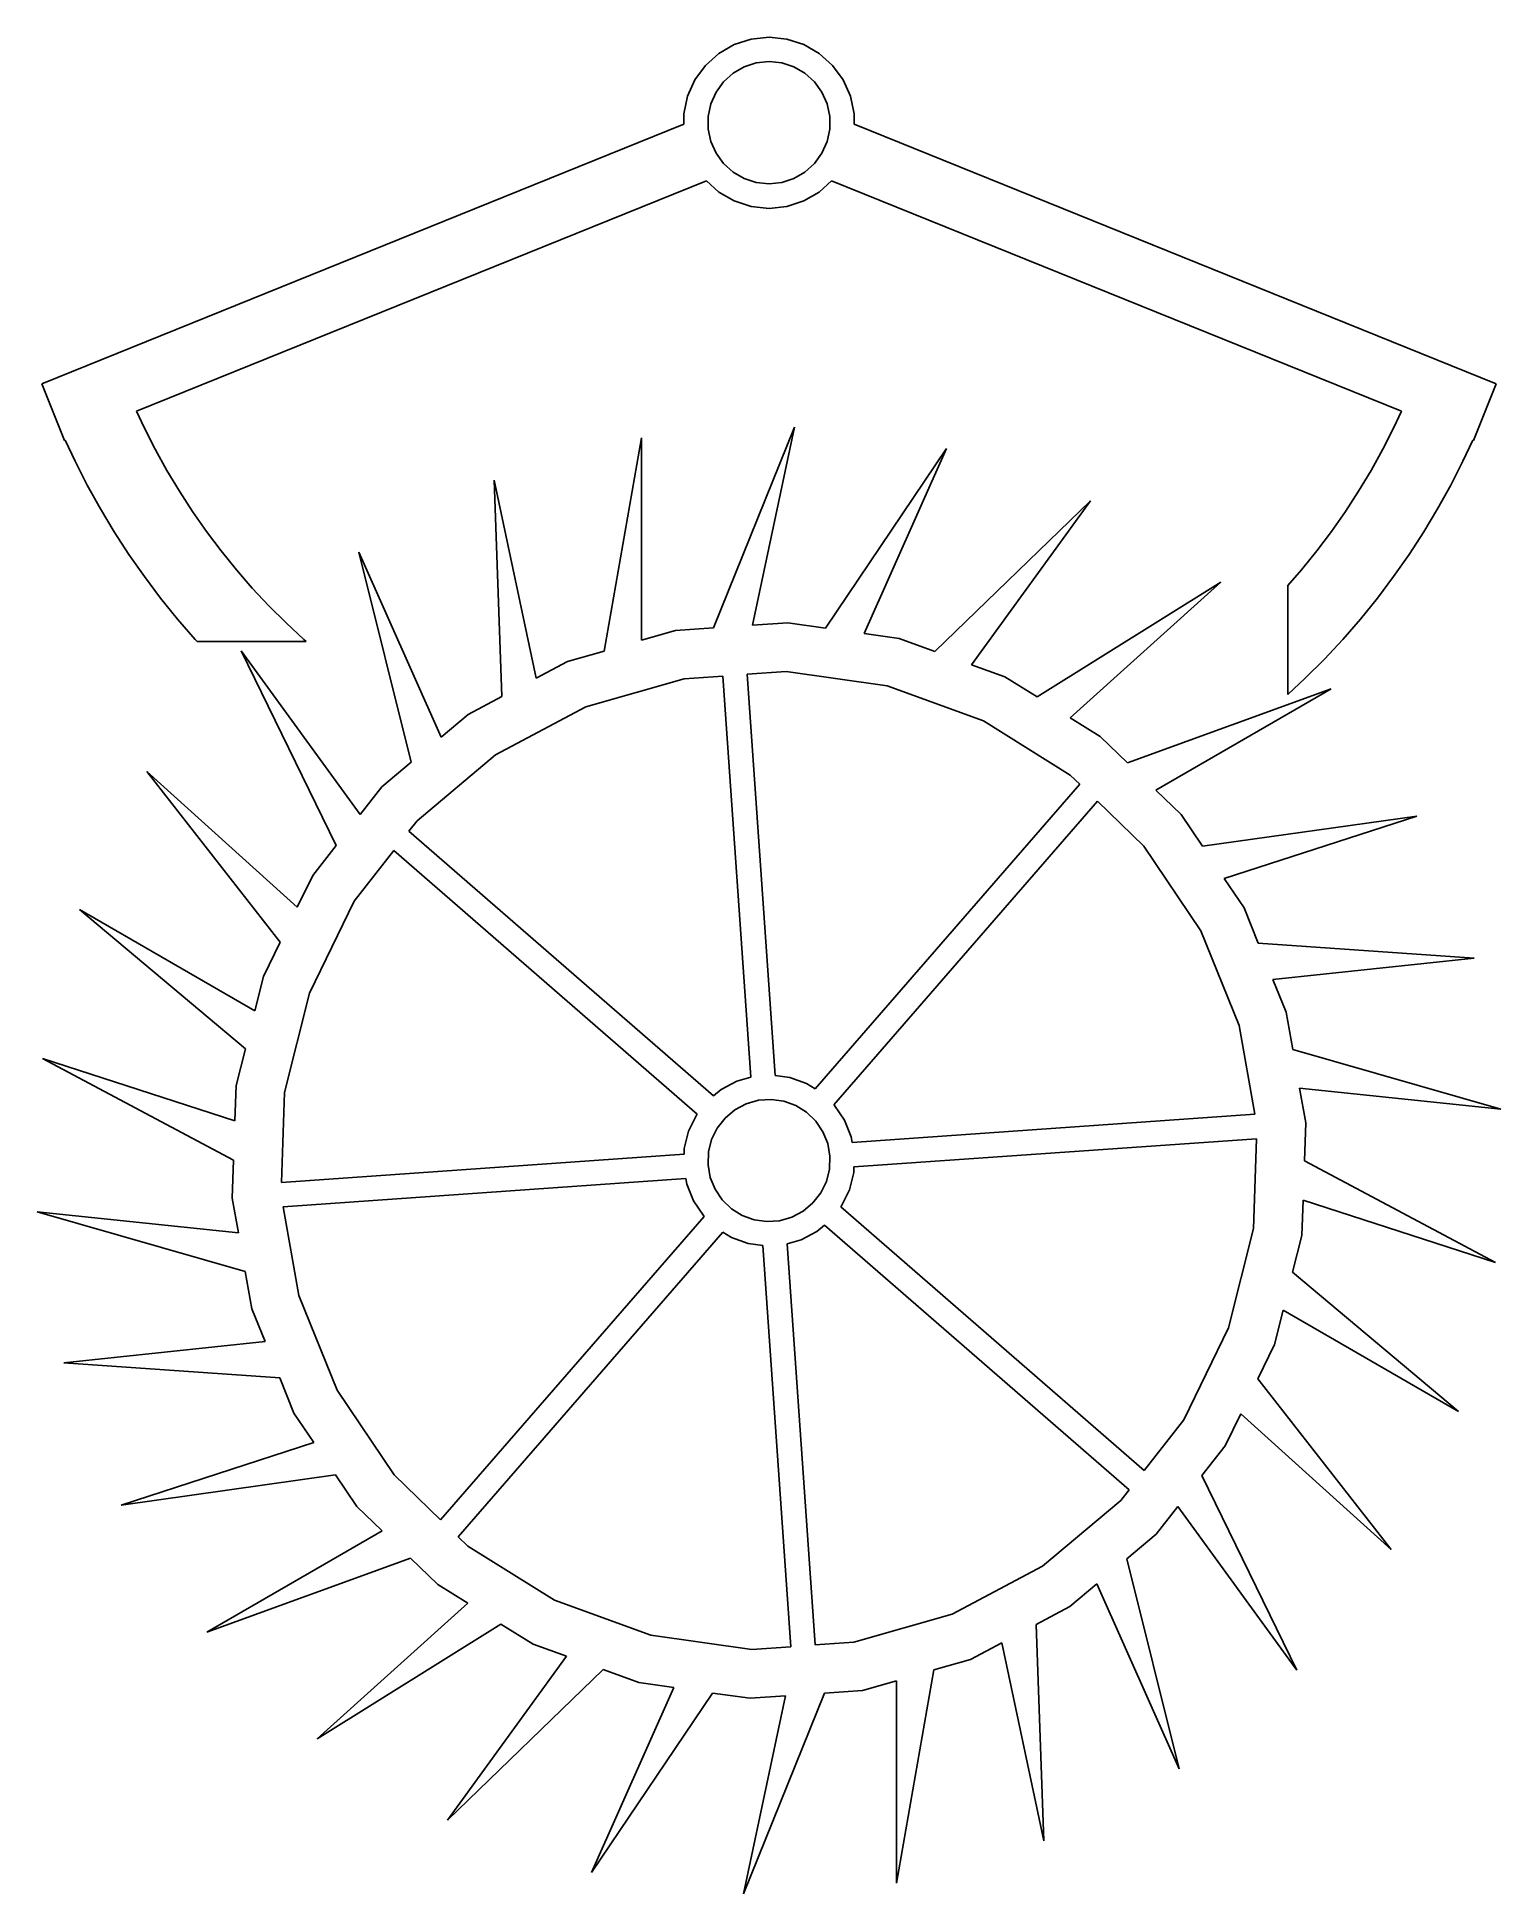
# Model space of a CAD drawing. Header units: metres. Extents: x -60 to 60, y -60 to 92.
import ezdxf

# ---------------------------------------------------------------- set-up
doc = ezdxf.new("R2010")
doc.units = ezdxf.units.M

msp = doc.modelspace()

# ---------------------------------------------------------------- linework, layer by layer
for p, q in [((-2.84715, 91.2476), (-4.11449, 90.5159)), ((-1.45537, 91.6998), (-2.84715, 91.2476)), ((0, 91.8528), (-1.45537, 91.6998)), ((1.45537, 91.6998), (0, 91.8528)), ((2.84715, 91.2476), (1.45537, 91.6998)), ((4.11449, 90.5159), (2.84715, 91.2476)), ((-4.11449, 90.5159), (-5.20201, 89.5367)), ((-2.03368, 89.4205), (-1.03955, 89.7435)), ((-1.03955, 89.7435), (0, 89.8528)), ((0, 89.8528), (1.03955, 89.7435)), ((1.03955, 89.7435), (2.03368, 89.4205)), ((5.20201, 89.5367), (4.11449, 90.5159)), ((-6.06216, 88.3528), (-6.65739, 87.0159)), ((-5.20201, 89.5367), (-6.06216, 88.3528)), ((-4.33012, 87.3528), (-3.71571, 88.1985)), ((-3.71571, 88.1985), (-2.93892, 88.8979)), ((-2.93892, 88.8979), (-2.03368, 89.4205)), ((2.03368, 89.4205), (2.93892, 88.8979)), ((2.93892, 88.8979), (3.71571, 88.1985)), ((3.71571, 88.1985), (4.33012, 87.3528)), ((6.06216, 88.3528), (5.20201, 89.5367)), ((6.65739, 87.0159), (6.06216, 88.3528)), ((-6.65739, 87.0159), (-6.96164, 85.5845)), ((-4.75528, 86.3979), (-4.33012, 87.3528)), ((4.33012, 87.3528), (4.75528, 86.3979)), ((6.96164, 85.5845), (6.65739, 87.0159)), ((-6.96164, 85.5845), (-6.96164, 84.7365)), ((-4.9726, 85.3755), (-4.75528, 86.3979)), ((-4.9726, 84.3302), (-4.9726, 85.3755)), ((4.75528, 86.3979), (4.9726, 85.3755)), ((4.9726, 85.3755), (4.9726, 84.3302)), ((6.96164, 84.7365), (6.96164, 85.5845)), ((-6.96164, 84.7365), (-59.4803, 63.5175)), ((-4.75528, 83.3077), (-4.9726, 84.3302)), ((4.9726, 84.3302), (4.75528, 83.3077)), ((59.4803, 63.5175), (6.96164, 84.7365)), ((-4.33012, 82.3528), (-4.75528, 83.3077)), ((-3.71571, 81.5072), (-4.33012, 82.3528)), ((4.33012, 82.3528), (3.71571, 81.5072)), ((4.75528, 83.3077), (4.33012, 82.3528)), ((-2.93892, 80.8077), (-3.71571, 81.5072)), ((-2.03368, 80.2851), (-2.93892, 80.8077)), ((2.93892, 80.8077), (2.03368, 80.2851)), ((3.71571, 81.5072), (2.93892, 80.8077)), ((-51.7246, 61.2584), (-5.11447, 80.0901)), ((-5.11447, 80.0901), (-4.11449, 79.1897)), ((-4.11449, 79.1897), (-2.84715, 78.458)), ((-1.03955, 79.9621), (-2.03368, 80.2851)), ((0, 79.8528), (-1.03955, 79.9621)), ((1.03955, 79.9621), (0, 79.8528)), ((2.03368, 80.2851), (1.03955, 79.9621)), ((2.84715, 78.458), (4.11449, 79.1897)), ((4.11449, 79.1897), (5.11447, 80.0901)), ((5.11447, 80.0901), (51.7246, 61.2584)), ((-2.84715, 78.458), (-1.45537, 78.0058)), ((-1.45537, 78.0058), (0, 77.8528)), ((0, 77.8528), (1.45537, 78.0058)), ((1.45537, 78.0058), (2.84715, 78.458)), ((-59.4803, 63.5175), (-57.6073, 58.8816)), ((57.6073, 58.8816), (59.4803, 63.5175)), ((-51.1041, 59.9277), (-51.7246, 61.2584)), ((51.7246, 61.2584), (51.1041, 59.9277)), ((-50.2031, 58.1594), (-51.1041, 59.9277)), ((2.09396, 59.9634), (-4.5381, 43.5485)), ((-1.34772, 43.7716), (2.09396, 59.9634)), ((51.1041, 59.9277), (50.2031, 58.1594)), ((-57.6073, 58.8816), (-57.5572, 58.9019)), ((-57.5572, 58.9019), (-56.7512, 57.1734)), ((-49.2409, 56.4236), (-50.2031, 58.1594)), ((-10.4189, 59.0885), (-13.4932, 41.6533)), ((-10.4189, 42.5349), (-10.4189, 59.0885)), ((14.5153, 58.2177), (4.6153, 43.5404)), ((7.78235, 43.0953), (14.5153, 58.2177)), ((50.2031, 58.1594), (49.2409, 56.4236)), ((56.7512, 57.1734), (57.5572, 58.9019)), ((57.5572, 58.9019), (57.6073, 58.8816)), ((-56.7512, 57.1734), (-55.7506, 55.2097)), ((-48.2187, 54.7224), (-49.2409, 56.4236)), ((49.2409, 56.4236), (48.2187, 54.7224)), ((55.7506, 55.2097), (56.7512, 57.1734)), ((-55.7506, 55.2097), (-54.6821, 53.2821)), ((-47.1378, 53.0579), (-48.2187, 54.7224)), ((-19.0347, 39.4391), (-22.4764, 55.631)), ((-22.4764, 55.631), (-21.8585, 37.9377)), ((48.2187, 54.7224), (47.1378, 53.0579)), ((54.6821, 53.2821), (55.7506, 55.2097)), ((-54.6821, 53.2821), (-53.547, 51.3929)), ((26.3023, 53.9276), (13.567, 41.6293)), ((16.5723, 40.5355), (26.3023, 53.9276)), ((53.547, 51.3929), (54.6821, 53.2821)), ((-45.9995, 51.4322), (-47.1378, 53.0579)), ((47.1378, 53.0579), (45.9995, 51.4322)), ((-53.547, 51.3929), (-52.3467, 49.5445)), ((-44.8051, 49.8472), (-45.9995, 51.4322)), ((45.9995, 51.4322), (44.8051, 49.8472)), ((52.3467, 49.5445), (53.547, 51.3929)), ((-52.3467, 49.5445), (-51.0825, 47.7392)), ((-43.5561, 48.3049), (-44.8051, 49.8472)), ((-26.8186, 34.6198), (-33.5516, 49.7422)), ((-33.5516, 49.7422), (-29.2686, 32.564)), ((44.8051, 49.8472), (43.5561, 48.3049)), ((51.0825, 47.7392), (52.3467, 49.5445)), ((-51.0825, 47.7392), (-49.7562, 45.979)), ((-42.2541, 46.8071), (-43.5561, 48.3049)), ((36.9397, 47.2806), (21.9257, 37.8989)), ((24.638, 36.2041), (36.9397, 47.2806)), ((43.5561, 48.3049), (42.4264, 47.0053)), ((49.7562, 45.979), (51.0825, 47.7392)), ((-49.7562, 45.979), (-48.3692, 44.2662)), ((-40.9006, 45.3556), (-42.2541, 46.8071)), ((42.4264, 47.0053), (42.4264, 38.0941)), ((48.3692, 44.2662), (49.7562, 45.979)), ((-48.3692, 44.2662), (-46.9233, 42.6029)), ((-39.4972, 43.9522), (-40.9006, 45.3556)), ((46.9233, 42.6029), (48.3692, 44.2662)), ((-46.9233, 42.6029), (-46.7587, 42.4264)), ((-38.0458, 42.5987), (-39.4972, 43.9522)), ((-37.8475, 42.4264), (-38.0458, 42.5987)), ((-7.64052, 43.3315), (-10.4189, 42.5349)), ((-4.5381, 43.5485), (-7.64052, 43.3315)), ((1.53557, 43.9732), (-1.34772, 43.7716)), ((4.6153, 43.5404), (1.53557, 43.9732)), ((10.6446, 42.693), (7.78235, 43.0953)), ((13.567, 41.6293), (10.6446, 42.693)), ((45.4202, 40.991), (46.9233, 42.6029)), ((-46.7587, 42.4264), (-37.8475, 42.4264)), ((-33.4304, 28.2873), (-43.1604, 41.6795)), ((-43.1604, 41.6795), (-35.3994, 25.7672)), ((-13.4932, 41.6533), (-16.4827, 40.7961)), ((43.8618, 39.4326), (45.4202, 40.991)), ((-16.4827, 40.7961), (-19.0347, 39.4391)), ((-6.94592, 39.3923), (-3.77252, 39.6142)), ((-3.77252, 39.6142), (-1.4792, 6.81804)), ((-1.7774, 39.7537), (1.39597, 39.9756)), ((0.51592, 6.95755), (-1.7774, 39.7537)), ((1.39597, 39.9756), (9.67686, 38.8118)), ((19.2883, 39.5469), (16.5723, 40.5355)), ((21.9257, 37.8989), (19.2883, 39.5469)), ((-14.9843, 37.0873), (-6.94592, 39.3923)), ((9.67686, 38.8118), (17.5348, 35.9518)), ((45.9627, 38.5672), (29.3262, 32.5121)), ((31.6268, 30.2905), (45.9627, 38.5672)), ((42.4264, 38.0941), (43.8618, 39.4326)), ((-24.6045, 36.4776), (-26.8186, 34.6198)), ((-21.8585, 37.9377), (-24.6045, 36.4776)), ((-22.3677, 33.1615), (-14.9843, 37.0873)), ((17.5348, 35.9518), (24.6264, 31.5204)), ((27.0891, 34.6725), (24.638, 36.2041)), ((29.3262, 32.5121), (27.0891, 34.6725)), ((-29.2686, 32.564), (-31.6509, 30.565)), ((-28.7736, 27.7863), (-22.3677, 33.1615)), ((-38.5811, 20.7186), (-50.8829, 31.7952)), ((-50.8829, 31.7952), (-39.9831, 17.8441)), ((-31.6509, 30.565), (-33.4304, 28.2873)), ((25.4141, 30.7598), (3.76556, 5.85603)), ((24.6264, 31.5204), (25.4141, 30.7598)), ((5.29384, 4.56561), (26.8547, 29.3686)), ((26.8547, 29.3686), (30.6418, 25.7115)), ((33.7059, 28.2827), (31.6268, 30.2905)), ((-29.4477, 26.9235), (-28.7736, 27.7863)), ((35.445, 25.7043), (33.7059, 28.2827)), ((52.9769, 28.1683), (35.445, 25.7043)), ((37.2334, 23.0529), (52.9769, 28.1683)), ((-4.54391, 5.27498), (-29.4477, 26.9235)), ((-35.3994, 25.7672), (-37.3141, 23.3164)), ((-33.9219, 21.1968), (-30.6807, 25.3453)), ((-30.6807, 25.3453), (-5.87773, 3.78442)), ((30.6418, 25.7115), (35.3179, 18.7789)), ((-37.3141, 23.3164), (-38.5811, 20.7186)), ((38.8497, 20.6567), (37.2334, 23.0529)), ((-42.0457, 12.2444), (-56.3815, 20.5212)), ((-56.3815, 20.5212), (-42.8194, 9.14122)), ((-37.5877, 13.6808), (-33.9219, 21.1968)), ((40.0147, 17.7732), (38.8497, 20.6567)), ((35.3179, 18.7789), (38.4505, 11.0255)), ((-39.9831, 17.8441), (-41.3465, 15.0489)), ((57.6757, 16.5382), (40.0147, 17.7732)), ((41.2128, 14.8079), (57.6757, 16.5382)), ((-41.3465, 15.0489), (-42.0457, 12.2444)), ((-39.6107, 5.56691), (-37.5877, 13.6808)), ((42.2955, 12.128), (41.2128, 14.8079)), ((38.4505, 11.0255), (39.728, 3.78049)), ((42.8356, 9.06529), (42.2955, 12.128)), ((-42.8194, 9.14122), (-43.5718, 6.12361)), ((-43.6727, 3.23503), (-59.4161, 8.35037)), ((-59.4161, 8.35037), (-43.7843, 0.0388)), ((59.8538, 4.18538), (42.8356, 9.06529)), ((-43.5718, 6.12361), (-43.6727, 3.23503)), ((-2.62224, 6.49028), (-3.91434, 5.80325)), ((-1.4792, 6.81804), (-2.62224, 6.49028)), ((1.69345, 6.79207), (0.51592, 6.95755)), ((3.06859, 6.29155), (1.69345, 6.79207)), ((3.76556, 5.85603), (3.06859, 6.29155)), ((-39.8675, -1.78535), (-39.6107, 5.56691)), ((-3.91434, 5.80325), (-4.54391, 5.27498)), ((-2.79596, 4.14519), (-1.87303, 4.63591)), ((-1.87303, 4.63591), (-0.86824, 4.92403)), ((-0.86824, 4.92403), (0.17448, 4.99695)), ((0.17448, 4.99695), (1.20959, 4.85147)), ((1.20959, 4.85147), (2.19185, 4.49396)), ((5.3623, 4.49951), (5.29384, 4.56561)), ((43.8928, 3.06927), (43.3909, 5.91571)), ((43.3909, 5.91571), (59.8538, 4.18538)), ((-5.93633, 3.70943), (-6.57784, 2.39413)), ((-5.87773, 3.78442), (-5.93633, 3.70943)), ((-4.24023, 2.64958), (-3.59669, 3.47328)), ((-3.59669, 3.47328), (-2.79596, 4.14519)), ((2.19185, 4.49396), (3.07829, 3.94005)), ((3.07829, 3.94005), (3.83022, 3.21393)), ((3.83022, 3.21393), (4.41473, 2.34735)), ((6.18062, 3.28629), (5.3623, 4.49951)), ((6.72882, 1.92946), (6.18062, 3.28629)), ((39.728, 3.78049), (6.80833, 1.47852)), ((43.7843, -0.0388), (43.8928, 3.06927)), ((-6.57784, 2.39413), (-6.93187, 0.9742)), ((-4.95134, 0.69586), (-4.69846, 1.7101)), ((-4.69846, 1.7101), (-4.24023, 2.64958)), ((4.41473, 2.34735), (4.8063, 1.37817)), ((6.80833, 1.47852), (6.72882, 1.92946)), ((6.94785, -0.51659), (39.8675, 1.78535)), ((39.8675, 1.78535), (39.6107, -5.56691)), ((-43.7843, 0.0388), (-43.8928, -3.06927)), ((-6.94785, 0.51659), (-39.8675, -1.78535)), ((-6.93187, 0.9742), (-6.94785, 0.51659)), ((-4.98781, -0.34877), (-4.95134, 0.69586)), ((4.8063, 1.37817), (4.98781, 0.34877)), ((4.98781, 0.34877), (4.95134, -0.69586)), ((-39.728, -3.78049), (-6.80833, -1.47852)), ((-6.80833, -1.47852), (-6.72882, -1.92946)), ((-4.8063, -1.37817), (-4.98781, -0.34877)), ((-4.41473, -2.34735), (-4.8063, -1.37817)), ((4.95134, -0.69586), (4.69846, -1.7101)), ((6.57784, -2.39413), (6.93187, -0.9742)), ((6.93187, -0.9742), (6.94785, -0.51659)), ((59.4161, -8.35037), (43.7843, -0.0388)), ((-6.72882, -1.92946), (-6.18062, -3.28629)), ((-3.83022, -3.21393), (-4.41473, -2.34735)), ((4.24023, -2.64958), (3.59669, -3.47328)), ((4.69846, -1.7101), (4.24023, -2.64958)), ((5.93633, -3.70943), (6.57784, -2.39413)), ((-43.3909, -5.91571), (-59.8538, -4.18538)), ((-59.8538, -4.18538), (-42.8356, -9.06529)), ((-43.8928, -3.06927), (-43.3909, -5.91571)), ((-38.4505, -11.0255), (-39.728, -3.78049)), ((-6.18062, -3.28629), (-5.3623, -4.49951)), ((-5.3623, -4.49951), (-5.29384, -4.56561)), ((-3.07829, -3.94005), (-3.83022, -3.21393)), ((-2.19185, -4.49396), (-3.07829, -3.94005)), ((-1.20959, -4.85147), (-2.19185, -4.49396)), ((2.79596, -4.14519), (1.87303, -4.63591)), ((3.59669, -3.47328), (2.79596, -4.14519)), ((5.87773, -3.78442), (5.93633, -3.70943)), ((30.6807, -25.3453), (5.87773, -3.78442)), ((43.5718, -6.12361), (43.6727, -3.23503)), ((43.6727, -3.23503), (59.4161, -8.35037)), ((-5.29384, -4.56561), (-26.8547, -29.3686)), ((-25.4141, -30.7598), (-3.76556, -5.85603)), ((-3.76556, -5.85603), (-3.06859, -6.29155)), ((-0.17448, -4.99695), (-1.20959, -4.85147)), ((0.86824, -4.92403), (-0.17448, -4.99695)), ((1.87303, -4.63591), (0.86824, -4.92403)), ((2.62224, -6.49028), (3.91434, -5.80325)), ((3.91434, -5.80325), (4.54391, -5.27498)), ((4.54391, -5.27498), (29.4477, -26.9235)), ((39.6107, -5.56691), (37.5877, -13.6808)), ((-3.06859, -6.29155), (-1.69345, -6.79207)), ((-1.69345, -6.79207), (-0.51592, -6.95755)), ((-0.51592, -6.95755), (1.7774, -39.7537)), ((1.4792, -6.81804), (2.62224, -6.49028)), ((3.77252, -39.6142), (1.4792, -6.81804)), ((42.8194, -9.14122), (43.5718, -6.12361)), ((-42.8356, -9.06529), (-42.2955, -12.128)), ((56.3815, -20.5212), (42.8194, -9.14122)), ((-42.2955, -12.128), (-41.2128, -14.8079)), ((-35.3179, -18.7789), (-38.4505, -11.0255)), ((41.3465, -15.0489), (42.0457, -12.2444)), ((42.0457, -12.2444), (56.3815, -20.5212)), ((-41.2128, -14.8079), (-57.6757, -16.5382)), ((37.5877, -13.6808), (33.9219, -21.1968)), ((39.9831, -17.8441), (41.3465, -15.0489)), ((-57.6757, -16.5382), (-40.0147, -17.7732)), ((-40.0147, -17.7732), (-38.8497, -20.6567)), ((50.8829, -31.7952), (39.9831, -17.8441)), ((-30.6418, -25.7115), (-35.3179, -18.7789)), ((-38.8497, -20.6567), (-37.2334, -23.0529)), ((33.9219, -21.1968), (30.6807, -25.3453)), ((37.3141, -23.3164), (38.5811, -20.7186)), ((38.5811, -20.7186), (50.8829, -31.7952)), ((-37.2334, -23.0529), (-52.9769, -28.1683)), ((35.3994, -25.7672), (37.3141, -23.3164)), ((-52.9769, -28.1683), (-35.445, -25.7043)), ((-35.445, -25.7043), (-33.7059, -28.2827)), ((-26.8547, -29.3686), (-30.6418, -25.7115)), ((43.1604, -41.6795), (35.3994, -25.7672)), ((29.4477, -26.9235), (28.7736, -27.7863)), ((-33.7059, -28.2827), (-31.6268, -30.2905)), ((28.7736, -27.7863), (22.3677, -33.1615)), ((31.6509, -30.565), (33.4304, -28.2873)), ((33.4304, -28.2873), (43.1604, -41.6795)), ((-31.6268, -30.2905), (-45.9627, -38.5672)), ((-24.6264, -31.5204), (-25.4141, -30.7598)), ((-17.5348, -35.9518), (-24.6264, -31.5204)), ((29.2686, -32.564), (31.6509, -30.565)), ((-45.9627, -38.5672), (-29.3262, -32.5121)), ((-29.3262, -32.5121), (-27.0891, -34.6725)), ((22.3677, -33.1615), (14.9843, -37.0873)), ((33.5516, -49.7422), (29.2686, -32.564)), ((-27.0891, -34.6725), (-24.638, -36.2041)), ((24.6045, -36.4776), (26.8186, -34.6198)), ((26.8186, -34.6198), (33.5516, -49.7422)), ((-24.638, -36.2041), (-36.9397, -47.2806)), ((-9.67686, -38.8118), (-17.5348, -35.9518)), ((-36.9397, -47.2806), (-21.9257, -37.8989)), ((-21.9257, -37.8989), (-19.2883, -39.5469)), ((14.9843, -37.0873), (6.94592, -39.3923)), ((21.8585, -37.9377), (24.6045, -36.4776)), ((22.4764, -55.631), (21.8585, -37.9377)), ((-1.39597, -39.9756), (-9.67686, -38.8118)), ((6.94592, -39.3923), (3.77252, -39.6142)), ((16.4827, -40.7961), (19.0347, -39.4391)), ((19.0347, -39.4391), (22.4764, -55.631)), ((-16.5723, -40.5355), (-26.3023, -53.9276)), ((-19.2883, -39.5469), (-16.5723, -40.5355)), ((1.7774, -39.7537), (-1.39597, -39.9756)), ((13.4932, -41.6533), (16.4827, -40.7961)), ((-26.3023, -53.9276), (-13.567, -41.6293)), ((-13.567, -41.6293), (-10.6446, -42.693)), ((10.4189, -59.0885), (13.4932, -41.6533)), ((-7.78235, -43.0953), (-14.5153, -58.2177)), ((-14.5153, -58.2177), (-4.6153, -43.5404)), ((-10.6446, -42.693), (-7.78235, -43.0953)), ((-4.6153, -43.5404), (-1.53557, -43.9732)), ((-2.09396, -59.9634), (4.5381, -43.5485)), ((1.34772, -43.7716), (-2.09396, -59.9634)), ((-1.53557, -43.9732), (1.34772, -43.7716)), ((4.5381, -43.5485), (7.64052, -43.3315)), ((7.64052, -43.3315), (10.4189, -42.5349)), ((10.4189, -42.5349), (10.4189, -59.0885))]:
    msp.add_line(p, q)

doc.saveas('drawing.dxf')
